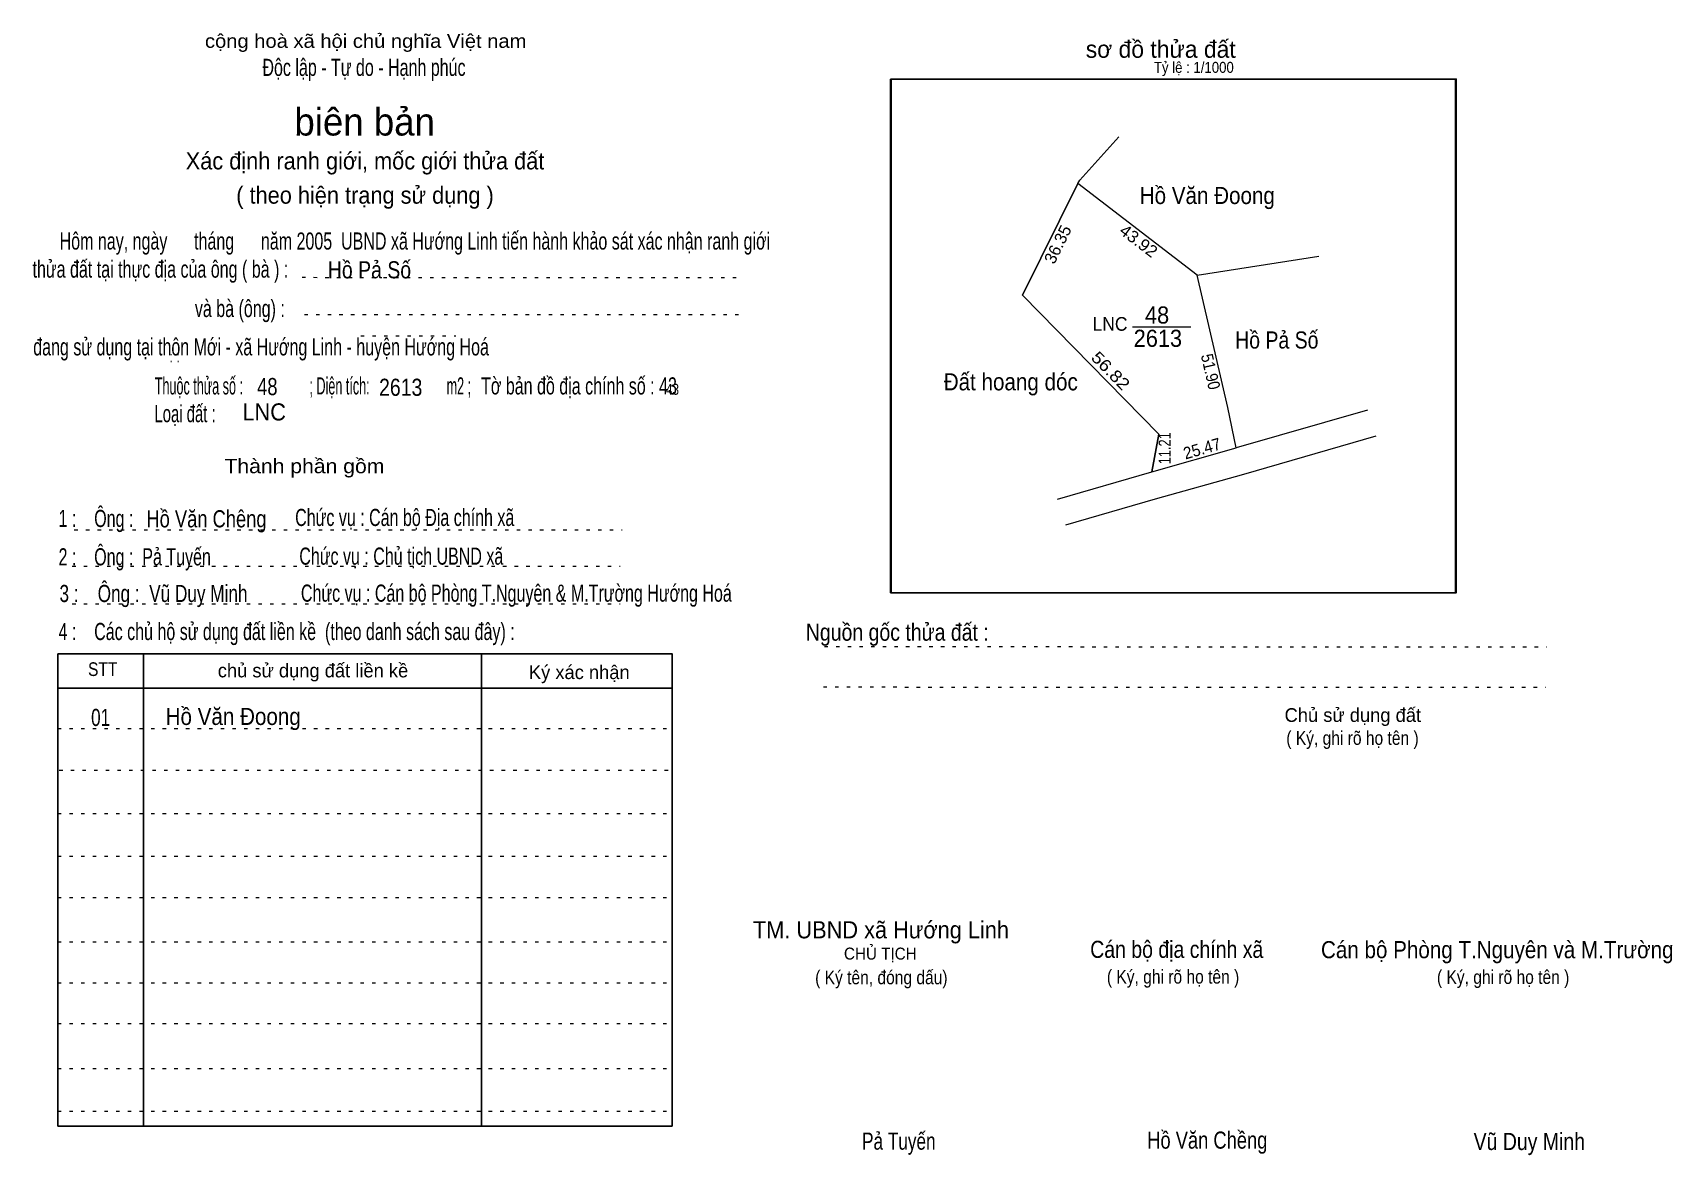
# Model space of a CAD drawing. Header units: centimetres. Extents: x -1.5 to 46.4, y -3.9 to 28.9.
import ezdxf
from ezdxf.enums import TextEntityAlignment as Align

# ---------------------------------------------------------------- set-up
doc = ezdxf.new("R2010")
doc.units = ezdxf.units.CM
doc.header["$LTSCALE"] = 0.2
doc.linetypes.add('DOTTED', pattern=[1.5, 0.3, -1.2])
for name, color, linetype in [('1', 7, 'Continuous'), ('16', 7, 'Continuous'), ('34', 7, 'Continuous'), ('51', 7, 'Continuous')]:
    doc.layers.add(name, color=color, linetype=linetype)
for name, color, linetype, lineweight in [('15', 7, 'Continuous', 13), ('2', 7, 'Continuous', 25), ('22', 7, 'Continuous', 13), ('5', 7, 'DOTTED', 13)]:
    doc.layers.add(name, color=color, linetype=linetype, lineweight=lineweight)

msp = doc.modelspace()

# ---------------------------------------------------------------- linework, layer by layer
at = {"layer": '15'}
msp.add_line((30.63, 20.28), (32.33, 20.28), dxfattribs=at)
at = {"layer": '2'}
msp.add_lwpolyline([(23.56, 27.52), (40.06, 27.52), (40.06, 12.52), (23.56, 12.52)], close=True, dxfattribs=at)
at = {"layer": '22'}
for p, q in [((32.51, 21.79), (29.03, 24.47)), ((32.51, 21.79), (36.07, 22.35)), ((37.49, 17.85), (33.65, 16.75)), ((37.73, 17.09), (33.87, 15.97)), ((31.19, 16.05), (33.65, 16.75)), ((28.43, 15.25), (31.19, 16.05)), ((33.87, 15.97), (31.29, 15.25)), ((31.29, 15.25), (28.67, 14.49))]:
    msp.add_line(p, q, dxfattribs=at)
for points in [[(29.03, 24.47), (29.09, 24.57), (30.23, 25.83)], [(31.19, 16.05), (31.39, 17.15), (27.41, 21.21), (29.03, 24.47)], [(33.65, 16.75), (33.41, 17.93), (32.51, 21.79)]]:
    msp.add_lwpolyline(points, dxfattribs=at)
msp.add_lwpolyline([(31.19, 16.05), (33.65, 16.75), (33.41, 17.93), (32.51, 21.79), (29.03, 24.47), (27.41, 21.21), (31.39, 17.15)], close=True, dxfattribs=at)
at = {"layer": '5'}
for p, q in [((6.37, 21.73), (19.21, 21.72)), ((6.44, 20.64), (19.25, 20.64)), ((8.09, 20.02), (10.86, 20.02)), ((-0.28, 14.36), (15.72, 14.36)), ((-0.34, 13.3), (15.66, 13.3)), ((-0.34, 12.2), (15.66, 12.2)), ((21.63, 10.95), (42.72, 10.94)), ((21.6, 9.77), (42.69, 9.76)), ((-0.76, 8.56), (17.18, 8.56)), ((-0.72, 7.34), (17.22, 7.34)), ((-0.76, 6.08), (17.18, 6.08)), ((-0.76, 4.83), (17.18, 4.83)), ((-0.76, 3.62), (17.18, 3.62)), ((-0.76, 2.33), (17.18, 2.33)), ((-0.76, 1.13), (17.18, 1.13)), ((-0.76, -0.06), (17.18, -0.06)), ((-0.76, -1.37), (17.18, -1.37)), ((-0.76, -2.62), (17.18, -2.62))]:
    msp.add_line(p, q, dxfattribs=at)
at = {"layer": '5', "linetype": 'Continuous', "lineweight": 25}
for p, q in [((1.74, 10.74), (1.74, -3.05)), ((11.61, 10.74), (11.61, -3.05)), ((-0.76, 9.73), (17.18, 9.73))]:
    msp.add_line(p, q, dxfattribs=at)
for points in [[(23.58, 27.52), (40.08, 27.52), (40.08, 12.52), (23.58, 12.52)], [(-0.76, 10.74), (17.18, 10.74), (17.18, -3.05), (-0.76, -3.05)]]:
    msp.add_lwpolyline(points, close=True, dxfattribs=at)

# ---------------------------------------------------------------- texts
at = {"layer": '1', "width": 0.75}
msp.add_text('01', height=0.5, dxfattribs=at).set_placement((0.21, 8.63))
at = {"layer": '15', "width": 0.95}
for s, p in [('48', (30.99, 20.38)), ('2613', (30.66, 19.7))]:
    msp.add_text(s, height=0.4999, dxfattribs=at).set_placement(p)
at = {"layer": '16'}
for s, height, width, p in [('Hồ Văn Đoong', 0.4999, 0.9, (32.81, 23.87)), ('Hồ Pả Số', 0.4999, 0.85, (8.34, 21.7)), ('Hồ Pả Số', 0.4999, 0.85, (34.84, 19.65)), ('Đất hoang dóc', 0.5, 0.9, (27.07, 18.43)), ('Hồ Văn Đoong', 0.4999, 0.9, (4.36, 8.66))]:
    msp.add_text(s, height=height, dxfattribs=dict(at, width=width)).set_placement(p, align=Align.CENTER)
at = {"layer": '22', "width": 0.95}
msp.add_text('LNC', height=0.4, dxfattribs=at).set_placement((29.97, 20.17), align=Align.CENTER)
at = {"layer": '34'}
for s, height, width, p in [(': : ', 0.32, 0.85, (2.5, 19.25)), ('48', 0.5, 0.8, (5.06, 18.29)), ('2613', 0.5, 0.85, (8.62, 18.27)), ('43', 0.32, 0.8, (17, 18.3)), ('LNC', 0.5, 0.95, (4.63, 17.55))]:
    msp.add_text(s, height=height, dxfattribs=dict(at, width=width)).set_placement(p)
at = {"layer": '5'}
for s, height, width, p in [('cộng hoà xã hội chủ nghĩa Việt nam', 0.4, 1.1, (8.23, 28.43)), ('Độc lập - Tự do - Hạnh phúc', 0.5, 0.7, (8.18, 27.61)), ('Xác định ranh giới, mốc giới thửa đất', 0.5, 0.95, (8.21, 24.88)), ('( theo hiện trạng sử dụng )', 0.5, 0.95, (8.21, 23.88)), ('Thành phần gồm', 0.42, 1.1, (6.44, 16.01)), ('Hồ Văn Chêng', 0.5, 0.8, (3.58, 14.43)), ('Chức vụ : Cán bộ Địa chính xã', 0.5, 0.7, (9.37, 14.47)), ('Chức vụ : Chủ tịch UBND xã', 0.5, 0.7, (9.27, 13.34)), ('Chức vụ : Cán bộ Phòng T.Nguyên & M.Trường Hướng Hoá', 0.5, 0.7, (12.63, 12.26)), ('    Nguồn gốc thửa đất :', 0.5, 0.85, (23.44, 11.12)), ('( Ký, ghi rõ họ tên )', 0.4, 0.85, (37.05, 8.08)), ('CHỦ TỊCH', 0.35, 0.95, (23.26, 1.81)), ('( Ký tên, đóng dấu)', 0.4, 0.85, (23.29, 1.09)), ('( Ký, ghi rõ họ tên )', 0.4, 0.85, (31.81, 1.11)), ('( Ký, ghi rõ họ tên )', 0.4, 0.85, (41.45, 1.1)), ('Pả Tuyến', 0.5, 0.75, (23.8, -3.74)), ('Hồ Văn Chềng', 0.5, 0.8, (32.81, -3.71)), ('Vũ Duy Minh', 0.5, 0.85, (42.215, -3.75))]:
    msp.add_text(s, height=height, dxfattribs=dict(at, width=width)).set_placement(p, align=Align.CENTER)
msp.add_text('sơ đồ thửa đất', height=0.5, dxfattribs=at).set_placement((29.26, 28.14))
for s, height, p in [('biên bản', 0.8, (8.2, 25.87)), ('      chủ sử dụng đất liền kề', 0.4, (6.245, 10.05)), ('   Ký xác nhận', 0.4, (14.245, 10)), ('Chủ sử dụng đất', 0.4, (37.06, 8.75))]:
    msp.add_text(s, height=height, dxfattribs=at).set_placement(p, align=Align.CENTER)
for s, height, width, p in [('   Hôm nay, ngày      tháng      năm 2005  UBND xã Hướng Linh tiến hành khảo sát xác nhận ranh giới ', 0.5, 0.7, (-1.1, 22.54)), ('thửa đất tại thực địa của ông ( bà ) :                                       ', 0.5, 0.7, (-1.5, 21.72)), ('                                     và bà (ông) :', 0.5, 0.7, (-1.57, 20.57)), (' đang sử dụng tại thôn Mới - xã Hướng Linh - huyện Hướng Hoá', 0.5, 0.7, (-1.61, 19.45)), ('Thuộc thửa số :                   ; Diện tích:                      m2 ;                                            ', 0.5, 0.55, (2.07, 18.31)), ('Tờ bản đồ địa chính số : 43', 0.5, 0.7, (11.6, 18.31)), ('Loại đất :  ', 0.5, 0.65, (2.06, 17.5)), ('    1 :    Ông :                                                        ', 0.5, 0.7, (-1.26, 14.44)), ('    2 :    Ông :  Pả Tuyến', 0.5, 0.7, (-1.26, 13.32)), ('    3 :    Ông :  Vũ Duy Minh', 0.5, 0.75, (-1.27, 12.25)), ('    4 :    Các chủ hộ sử dụng đất liền kề  (theo danh sách sau đây) :', 0.5, 0.7, (-1.26, 11.14)), ('STT', 0.4, 0.85, (0.12, 10.09)), ('TM. UBND xã Hướng Linh', 0.5, 0.95, (19.54, 2.43)), ('Cán bộ địa chính xã  ', 0.5, 0.85, (29.39, 1.86)), ('Cán bộ Phòng T.Nguyên và M.Trường', 0.5, 0.9, (36.13, 1.85))]:
    msp.add_text(s, height=height, dxfattribs=dict(at, width=width)).set_placement(p)
at = {"layer": '51', "width": 0.9}
msp.add_text('Tỷ lệ : 1/1000', height=0.32, dxfattribs=at).set_placement((31.25, 27.7))
at = {"layer": '51'}
msp.add_text('36.35', height=0.35, rotation=63.689, dxfattribs=at).set_placement((28.34, 22.09))
for s, rotation, width, p in [('43.92', 322.606, 1.05, (30.21, 23.03)), ('56.82', 314.479, 1.15, (29.39, 19.36)), ('51.90', 282.903, 0.9, (32.62, 19.45)), ('11.21', 90, 0.8, (31.74, 16.27)), ('25.47', 15.908, 0.95, (32.17, 16.41))]:
    msp.add_text(s, height=0.35, rotation=rotation, dxfattribs=dict(at, width=width)).set_placement(p)

doc.saveas('drawing.dxf')
